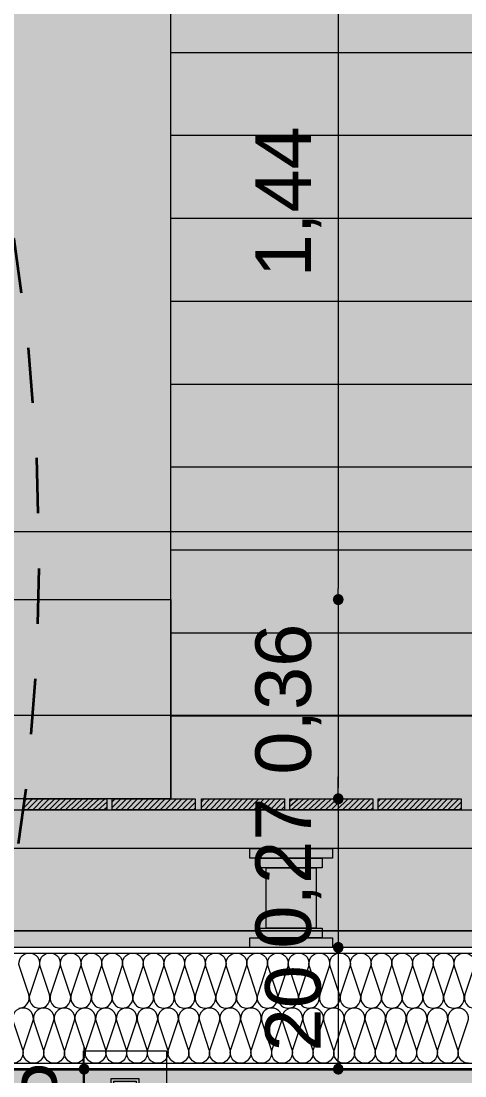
# Model space of a CAD drawing. Header units: metres. Extents: x 1838950 to 1842843, y 5171318 to 5174224.
# Drawn here: x 1841227.959 to 1841228.762, y 5171402.51 to 5171404.418 of the extents above; entities that cross this region are included whole.
import ezdxf

# ---------------------------------------------------------------- set-up
doc = ezdxf.new("R2010")
doc.units = ezdxf.units.M
doc.header["$LTSCALE"] = 0.0254
doc.header["$PDMODE"] = 1
doc.header["$PDSIZE"] = -2
doc.linetypes.add('Sl_Pointillé 1', pattern=[0.083328, 0.041656, -0.041672])
doc.layers.get('0').update_dxf_attribs({"lineweight": 18})
doc.layers.get('DEFPOINTS').update_dxf_attribs({"lineweight": 18})
for name, color, linetype, lineweight in [('00 CHAZAL BASTAING BOIS', 7, 'Continuous', 5), ('00 CHAZAL Coupe A.5', 7, 'Continuous', 18), ('00 CHAZAL Drainage Hors lot', 7, 'Continuous', 5), ('00 CHAZAL INVISIBLE ARCHI', 7, 'Continuous', 5), ('00 CHAZAL MOBILIER', 7, 'Continuous', 5), ('00 CHAZAL PLATELAGE BOIS', 7, 'Continuous', 5)]:
    doc.layers.add(name, color=color, linetype=linetype, lineweight=lineweight)
for name, color, linetype, lineweight, true_color in [('00 CHAZAL CONSTRUCTION', 1, 'Continuous', 5, 0xff0000), ('00 CHAZAL HABILLAGE EDICULES', 5, 'Continuous', 5, 0x0000ff), ('00 CHAZAL HABILLAGE EDICULES 2', 6, 'Continuous', 13, 0xff00ff)]:
    doc.layers.add(name, color=color, linetype=linetype, lineweight=lineweight, true_color=true_color)
doc.styles.add('Arial', font='arial.ttf')
doc.dimstyles.new('IS', dxfattribs={"dimtxt": 302.065972222221, "dimasz": 9.921875e-05, "dimexe": 2e-07, "dimexo": 1e-06, "dimgap": 2.999999999999999e-07, "dimtad": 1, "dimzin": 3, "dimtxsty": 'Arial', "dimblk": 'DOT', "dimblk1": 'DOT', "dimblk2": 'DOT', "dimcen": 0, "dimdle": 1e-06, "dimazin": 0, "dimtfac": 1, "dimtix": 1, "dimtmove": 0, "dimatfit": 0, "dimldrblk": 'DOT', "dimfxl": 1e-06, "dimfxlon": 1, "dimfrac": 2, "dimtolj": 1, "dimtzin": 3, "dimarcsym": 0})
pattern_1 = [(45, (388.1691140702418, 220.8695760480229), (0, -0.009999999999999997), [])]

# ---------------------------------------------------------------- blocks, each defined once
blk = doc.blocks.new('Groupe-1820-1')
at = {"layer": '00 CHAZAL Coupe A.5', "color": 7, "linetype": 'Continuous', "lineweight": 13, "flags": 128}
for points in [[(1841227.954896663, 5171402.631951516, 0.511610876032272), (1841227.972690247, 5171402.65661344), (1841227.955853078, 5171402.707289591, -0.5116109189007877), (1841227.973646663, 5171402.731951515, -0.5116109281874278), (1841227.991440247, 5171402.707289591), (1841227.974603078, 5171402.65661344, 0.5116109030738107), (1841227.992396663, 5171402.631951516, 0.511610876032272), (1841228.010190247, 5171402.65661344), (1841227.993353078, 5171402.707289591, -0.5116109189007877), (1841228.011146663, 5171402.731951515, -0.5116109281874278), (1841228.028940247, 5171402.707289591), (1841228.012103078, 5171402.65661344, 0.5116109030738107), (1841228.029896663, 5171402.631951516, 0.511610876032272), (1841228.047690247, 5171402.65661344), (1841228.030853078, 5171402.707289591, -0.5116109189007877), (1841228.048646663, 5171402.731951515, -0.5116109281874278), (1841228.066440247, 5171402.707289591), (1841228.049603078, 5171402.65661344, 0.5116109030738107), (1841228.067396663, 5171402.631951516, 0.511610876032272), (1841228.085190247, 5171402.65661344), (1841228.068353078, 5171402.707289591, -0.5116109189007877), (1841228.086146663, 5171402.731951515, -0.5116109281874278), (1841228.103940247, 5171402.707289591), (1841228.087103078, 5171402.65661344, 0.5116109030738107), (1841228.104896663, 5171402.631951516, 0.511610876032272), (1841228.122690247, 5171402.65661344), (1841228.105853078, 5171402.707289591, -0.5116109189007877), (1841228.123646663, 5171402.731951515, -0.5116109281874278), (1841228.141440247, 5171402.707289591), (1841228.124603078, 5171402.65661344, 0.5116109030738107), (1841228.142396663, 5171402.631951516, 0.511610876032272), (1841228.160190247, 5171402.65661344), (1841228.143353078, 5171402.707289591, -0.5116109189007877), (1841228.161146663, 5171402.731951515, -0.5116109281874278), (1841228.178940247, 5171402.707289591), (1841228.162103078, 5171402.65661344, 0.5116109030738107), (1841228.179896663, 5171402.631951516, 0.511610876032272), (1841228.197690247, 5171402.65661344), (1841228.180853078, 5171402.707289591, -0.5116109189007877), (1841228.198646663, 5171402.731951515, -0.5116109281874278), (1841228.216440247, 5171402.707289591), (1841228.199603078, 5171402.65661344, 0.5116109030738107), (1841228.217396663, 5171402.631951516, 0.511610876032272), (1841228.235190247, 5171402.65661344), (1841228.226771663, 5171402.681951515)], [(1841228.226771663, 5171402.681951515), (1841228.218353078, 5171402.707289591, -0.5116109189007877), (1841228.236146663, 5171402.731951515, -0.5116109281874278), (1841228.253940247, 5171402.707289591), (1841228.237103078, 5171402.65661344, 0.5116109030738107), (1841228.254896663, 5171402.631951516, 0.511610876032272), (1841228.272690247, 5171402.65661344), (1841228.255853078, 5171402.707289591, -0.5116109189007877), (1841228.273646663, 5171402.731951515, -0.5116109281874278), (1841228.291440247, 5171402.707289591), (1841228.274603078, 5171402.65661344, 0.5116109030738107), (1841228.292396663, 5171402.631951516, 0.511610876032272), (1841228.310190247, 5171402.65661344), (1841228.293353078, 5171402.707289591, -0.5116109189007877), (1841228.311146663, 5171402.731951515, -0.5116109281874278), (1841228.328940247, 5171402.707289591), (1841228.312103078, 5171402.65661344, 0.5116109030738107), (1841228.329896663, 5171402.631951516, 0.511610876032272), (1841228.347690247, 5171402.65661344), (1841228.330853078, 5171402.707289591, -0.5116109189007877), (1841228.348646663, 5171402.731951515, -0.5116109281874278), (1841228.366440247, 5171402.707289591), (1841228.349603078, 5171402.65661344, 0.5116109030738107), (1841228.367396663, 5171402.631951516, 0.511610876032272), (1841228.385190247, 5171402.65661344), (1841228.368353078, 5171402.707289591, -0.5116109189007877), (1841228.386146663, 5171402.731951515, -0.5116109281874278), (1841228.403940247, 5171402.707289591), (1841228.387103078, 5171402.65661344, 0.5116109030738107), (1841228.404896663, 5171402.631951516, 0.511610876032272), (1841228.422690247, 5171402.65661344), (1841228.405853078, 5171402.707289591, -0.5116109189007877), (1841228.423646663, 5171402.731951515, -0.5116109281874278), (1841228.441440247, 5171402.707289591), (1841228.424603078, 5171402.65661344, 0.5116109030738107), (1841228.442396663, 5171402.631951516, 0.511610876032272), (1841228.460190247, 5171402.65661344), (1841228.443353078, 5171402.707289591, -0.5116109189007877), (1841228.461146663, 5171402.731951515, -0.5116109281874278), (1841228.478940247, 5171402.707289591), (1841228.462103078, 5171402.65661344, 0.5116109030738107), (1841228.479896663, 5171402.631951516, 0.511610876032272), (1841228.497690247, 5171402.65661344), (1841228.480853078, 5171402.707289591, -0.5116109189007877), (1841228.498646663, 5171402.731951515, -0.5116109281874278), (1841228.516440247, 5171402.707289591), (1841228.499603078, 5171402.65661344, 0.5116109030738107), (1841228.517396663, 5171402.631951516, 0.511610876032272), (1841228.535190247, 5171402.65661344), (1841228.518353078, 5171402.707289591, -0.5116109189007877), (1841228.536146663, 5171402.731951515, -0.5116109281874278), (1841228.553940247, 5171402.707289591), (1841228.537103078, 5171402.65661344, 0.5116109030738107), (1841228.554896663, 5171402.631951516, 0.511610876032272), (1841228.572690247, 5171402.65661344), (1841228.555853078, 5171402.707289591, -0.5116109189007877), (1841228.573646663, 5171402.731951515, -0.5116109281874278), (1841228.591440247, 5171402.707289591), (1841228.574603078, 5171402.65661344, 0.5116109030738107), (1841228.592396663, 5171402.631951516, 0.511610876032272), (1841228.610190247, 5171402.65661344), (1841228.593353078, 5171402.707289591, -0.5116109189007877), (1841228.611146663, 5171402.731951515, -0.5116109281874278), (1841228.628940247, 5171402.707289591), (1841228.612103078, 5171402.65661344, 0.5116109030738107), (1841228.629896663, 5171402.631951516, 0.511610876032272), (1841228.647690247, 5171402.65661344), (1841228.630853078, 5171402.707289591, -0.5116109189007877), (1841228.648646663, 5171402.731951515, -0.5116109281874278), (1841228.666440247, 5171402.707289591), (1841228.649603078, 5171402.65661344, 0.5116109030738107), (1841228.667396663, 5171402.631951516)], [(1841228.667396663, 5171402.631951516, 0.511610876032272), (1841228.685190247, 5171402.65661344), (1841228.668353078, 5171402.707289591, -0.5116109189007877), (1841228.686146663, 5171402.731951515, -0.5116109281874278), (1841228.703940247, 5171402.707289591), (1841228.687103078, 5171402.65661344, 0.5116109030738107), (1841228.704896663, 5171402.631951516, 0.511610876032272), (1841228.722690247, 5171402.65661344), (1841228.705853078, 5171402.707289591, -0.5116109189007877), (1841228.723646663, 5171402.731951515, -0.5116109281874278), (1841228.741440247, 5171402.707289591), (1841228.724603078, 5171402.65661344, 0.5116109030738107), (1841228.742396663, 5171402.631951516, 0.511610876032272), (1841228.760190247, 5171402.65661344), (1841228.743353078, 5171402.707289591, -0.5116109189007877), (1841228.761146663, 5171402.731951515, -0.5116109281874278), (1841228.778940247, 5171402.707289591), (1841228.762103078, 5171402.65661344, 0.5116109030738107), (1841228.779896663, 5171402.631951516, 0.511610876032272)]]:
    blk.add_lwpolyline(points, format="xyb", dxfattribs=at)
blk = doc.blocks.new('Groupe-1821-1')
at = {"layer": '00 CHAZAL Coupe A.5', "color": 7, "linetype": 'Continuous', "lineweight": 13, "flags": 128}
for points in [[(1841228.224896663, 5171402.632428516, 0.5116109229117703), (1841228.207103078, 5171402.607766591), (1841228.223940247, 5171402.55709044, -0.5116109189007877), (1841228.206146663, 5171402.532428515, -0.511610917636113), (1841228.188353078, 5171402.55709044), (1841228.205190247, 5171402.607766591, 0.5116109189007877), (1841228.187396663, 5171402.632428516, 0.5116109229117703), (1841228.169603078, 5171402.607766591), (1841228.186440247, 5171402.55709044, -0.5116109189007877), (1841228.168646663, 5171402.532428515, -0.511610917636113), (1841228.150853078, 5171402.55709044), (1841228.167690247, 5171402.607766591, 0.5116109189007877), (1841228.149896663, 5171402.632428516, 0.5116109229117703), (1841228.132103078, 5171402.607766591), (1841228.148940247, 5171402.55709044, -0.5116109189007877), (1841228.131146663, 5171402.532428515, -0.511610917636113), (1841228.113353078, 5171402.55709044), (1841228.130190247, 5171402.607766591, 0.5116109189007877), (1841228.112396663, 5171402.632428516, 0.5116109229117703), (1841228.094603078, 5171402.607766591), (1841228.111440247, 5171402.55709044, -0.5116109189007877), (1841228.093646663, 5171402.532428515, -0.511610917636113), (1841228.075853078, 5171402.55709044), (1841228.092690247, 5171402.607766591, 0.5116109189007877), (1841228.074896663, 5171402.632428516, 0.5116109229117703), (1841228.057103078, 5171402.607766591), (1841228.073940247, 5171402.55709044, -0.5116109189007877), (1841228.056146663, 5171402.532428515, -0.511610917636113), (1841228.038353078, 5171402.55709044), (1841228.055190247, 5171402.607766591, 0.5116109189007877), (1841228.037396663, 5171402.632428516, 0.5116109229117703), (1841228.019603078, 5171402.607766591), (1841228.036440247, 5171402.55709044, -0.5116109189007877), (1841228.018646663, 5171402.532428515, -0.511610917636113), (1841228.000853078, 5171402.55709044), (1841228.017690247, 5171402.607766591, 0.5116109189007877), (1841227.999896663, 5171402.632428516, 0.5116109229117703), (1841227.982103078, 5171402.607766591), (1841227.998940247, 5171402.55709044, -0.5116109189007877), (1841227.981146663, 5171402.532428515, -0.511610917636113), (1841227.963353078, 5171402.55709044), (1841227.980190247, 5171402.607766591, 0.5116109189007877), (1841227.962396663, 5171402.632428516, 0.5116109229117703), (1841227.944603078, 5171402.607766591), (1841227.961440247, 5171402.55709044, -0.5116109189007877), (1841227.943646663, 5171402.532428515, -0.511610917636113)], [(1841228.674896663, 5171402.632428516, 0.5116109229117703), (1841228.657103078, 5171402.607766591), (1841228.673940247, 5171402.55709044, -0.5116109189007877), (1841228.656146663, 5171402.532428515, -0.511610917636113), (1841228.638353078, 5171402.55709044), (1841228.655190247, 5171402.607766591, 0.5116109189007877), (1841228.637396663, 5171402.632428516, 0.5116109229117703), (1841228.619603078, 5171402.607766591), (1841228.636440247, 5171402.55709044, -0.5116109189007877), (1841228.618646663, 5171402.532428515, -0.511610917636113), (1841228.600853078, 5171402.55709044), (1841228.617690247, 5171402.607766591, 0.5116109189007877), (1841228.599896663, 5171402.632428516, 0.5116109229117703), (1841228.582103078, 5171402.607766591), (1841228.598940247, 5171402.55709044, -0.5116109189007877), (1841228.581146663, 5171402.532428515, -0.511610917636113), (1841228.563353078, 5171402.55709044), (1841228.580190247, 5171402.607766591, 0.5116109189007877), (1841228.562396663, 5171402.632428516, 0.5116109229117703), (1841228.544603078, 5171402.607766591), (1841228.561440247, 5171402.55709044, -0.5116109189007877), (1841228.543646663, 5171402.532428515, -0.511610917636113), (1841228.525853078, 5171402.55709044), (1841228.542690247, 5171402.607766591, 0.5116109189007877), (1841228.524896663, 5171402.632428516, 0.5116109229117703), (1841228.507103078, 5171402.607766591), (1841228.523940247, 5171402.55709044, -0.5116109189007877), (1841228.506146663, 5171402.532428515, -0.511610917636113), (1841228.488353078, 5171402.55709044), (1841228.505190247, 5171402.607766591, 0.5116109189007877), (1841228.487396663, 5171402.632428516, 0.5116109229117703), (1841228.469603078, 5171402.607766591), (1841228.486440247, 5171402.55709044, -0.5116109189007877), (1841228.468646663, 5171402.532428515, -0.511610917636113), (1841228.450853078, 5171402.55709044), (1841228.467690247, 5171402.607766591, 0.5116109189007877), (1841228.449896663, 5171402.632428516, 0.5116109229117703), (1841228.432103078, 5171402.607766591), (1841228.448940247, 5171402.55709044, -0.5116109189007877), (1841228.431146663, 5171402.532428515, -0.511610917636113), (1841228.413353078, 5171402.55709044), (1841228.430190247, 5171402.607766591, 0.5116109189007877), (1841228.412396663, 5171402.632428516, 0.5116109229117703), (1841228.394603078, 5171402.607766591), (1841228.411440247, 5171402.55709044, -0.5116109189007877), (1841228.393646663, 5171402.532428515, -0.511610917636113), (1841228.375853078, 5171402.55709044), (1841228.392690247, 5171402.607766591, 0.5116109189007877), (1841228.374896663, 5171402.632428516, 0.5116109229117703), (1841228.357103078, 5171402.607766591), (1841228.373940247, 5171402.55709044, -0.5116109189007877), (1841228.356146663, 5171402.532428515, -0.511610917636113), (1841228.338353078, 5171402.55709044), (1841228.355190247, 5171402.607766591, 0.5116109189007877), (1841228.337396663, 5171402.632428516, 0.5116109229117703), (1841228.319603078, 5171402.607766591), (1841228.336440247, 5171402.55709044, -0.5116109189007877), (1841228.318646663, 5171402.532428515, -0.511610917636113), (1841228.300853078, 5171402.55709044), (1841228.317690247, 5171402.607766591, 0.5116109189007877), (1841228.299896663, 5171402.632428516, 0.5116109229117703), (1841228.282103078, 5171402.607766591), (1841228.298940247, 5171402.55709044, -0.5116109189007877), (1841228.281146663, 5171402.532428515, -0.511610917636113), (1841228.263353078, 5171402.55709044), (1841228.280190247, 5171402.607766591, 0.5116109189007877), (1841228.262396663, 5171402.632428516, 0.5116109229117703), (1841228.244603078, 5171402.607766591), (1841228.261440247, 5171402.55709044, -0.5116109189007877), (1841228.243646663, 5171402.532428515, -0.511610917636113), (1841228.225853078, 5171402.55709044), (1841228.242690247, 5171402.607766591, 0.5116109189007877), (1841228.224896663, 5171402.632428516)], [(1841228.768646663, 5171402.532428515, -0.511610917636113), (1841228.750853078, 5171402.55709044), (1841228.767690247, 5171402.607766591, 0.5116109189007877), (1841228.749896663, 5171402.632428516, 0.5116109229117703), (1841228.732103078, 5171402.607766591), (1841228.748940247, 5171402.55709044, -0.5116109189007877), (1841228.731146663, 5171402.532428515, -0.511610917636113), (1841228.713353078, 5171402.55709044), (1841228.730190247, 5171402.607766591, 0.5116109189007877), (1841228.712396663, 5171402.632428516, 0.5116109229117703), (1841228.694603078, 5171402.607766591), (1841228.711440247, 5171402.55709044, -0.5116109189007877), (1841228.693646663, 5171402.532428515, -0.511610917636113), (1841228.675853078, 5171402.55709044), (1841228.692690247, 5171402.607766591, 0.5116109189007877), (1841228.674896663, 5171402.632428516)]]:
    blk.add_lwpolyline(points, format="xyb", dxfattribs=at)
blk = doc.blocks.new('Groupe-1831-1')
at = {"layer": '00 CHAZAL Coupe A.5', "color": 7, "linetype": 'Continuous', "lineweight": 5, "flags": 128}
for points in [[(1841228.372692443, 5171402.920990684), (1841228.522692442, 5171402.920978106), (1841228.522691, 5171402.903782269), (1841228.372691001, 5171402.903794848)], [(1841228.391441185, 5171402.903793276), (1841228.503941185, 5171402.903783841), (1841228.503939704, 5171402.886131331), (1841228.391439705, 5171402.886140767)], [(1841228.40270257, 5171402.886139822), (1841228.49270257, 5171402.886132274), (1841228.492693399, 5171402.776773932), (1841228.402693399, 5171402.77678148)], [(1841228.391443583, 5171402.776782423), (1841228.503943583, 5171402.776772988), (1841228.503942102, 5171402.759120831), (1841228.391442103, 5171402.759130266)], [(1841228.372692287, 5171402.759131839), (1841228.522692286, 5171402.759119259), (1841228.522690844, 5171402.741923422), (1841228.372690845, 5171402.741936002)]]:
    blk.add_lwpolyline(points, close=True, dxfattribs=at)
blk = doc.blocks.new('Groupe-1988-1')
at = {"layer": '00 CHAZAL CONSTRUCTION', "flags": 128}
blk.add_lwpolyline([(1841195.296588009, 5171405.794609969), (1841195.296587505, 5171403.494609969), (1841256.88204501, 5171403.49460997), (1841256.882043539, 5171406.072559759)], dxfattribs=at)
blk = doc.blocks.new('Groupe-1989-1')
at = {"layer": '00 CHAZAL CONSTRUCTION', "color": 7}
blk.add_blockref('Groupe-1988-1', (0, 0), dxfattribs=at)
blk = doc.blocks.new('Groupe-2001-1')
at = {"layer": '00 CHAZAL Coupe A.5', "color": 7, "linetype": 'Continuous', "lineweight": 13, "flags": 128}
blk.add_lwpolyline([(1841225.184061024, 5171403.371393556), (1841228.229749672, 5171403.371393556), (1841228.229749672, 5171403.010945064), (1841225.184061024, 5171403.010945064)], close=True, dxfattribs=at)
blk = doc.blocks.new('Groupe-2002-1')
at = {"layer": '00 CHAZAL Coupe A.5', "color": 8, "linetype": 'Continuous', "lineweight": 5, "true_color": 0x777777}
for p, q in [((1841228.969758041, 5171404.66071434), (1841228.229749672, 5171404.66071434)), ((1841228.969758041, 5171404.51071434), (1841228.229749672, 5171404.51071434)), ((1841228.969758041, 5171404.360714341), (1841228.229749672, 5171404.360714341)), ((1841228.969758041, 5171404.21071434), (1841228.229749672, 5171404.21071434)), ((1841228.969758041, 5171404.06071434), (1841228.229749672, 5171404.06071434)), ((1841228.969758041, 5171403.91071434), (1841228.229749672, 5171403.91071434)), ((1841228.969758041, 5171403.76071434), (1841228.229749672, 5171403.76071434)), ((1841228.969758041, 5171403.610714341), (1841228.229749672, 5171403.610714341)), ((1841228.969758041, 5171403.46071434), (1841228.229749672, 5171403.46071434)), ((1841228.969758041, 5171403.31071434), (1841228.229749672, 5171403.31071434)), ((1841228.969758041, 5171403.16071434), (1841228.229749672, 5171403.16071434))]:
    blk.add_line(p, q, dxfattribs=at)
blk = doc.blocks.new('Groupe-2003-1')
at = {"layer": '00 CHAZAL Coupe A.5', "color": 7, "linetype": 'Continuous', "lineweight": 13}
for p, q in [((1841228.229749672, 5171403.010945064), (1841228.229749672, 5171404.81071434)), ((1841228.969758041, 5171404.806186998), (1841228.229749672, 5171404.81071434)), ((1841228.969758041, 5171403.010945064), (1841228.969758041, 5171404.806186998))]:
    blk.add_line(p, q, dxfattribs=at)
at = {"layer": '00 CHAZAL Coupe A.5', "color": 8, "true_color": 0x777777}
blk.add_blockref('Groupe-2002-1', (0, 0), dxfattribs=at)
blk = doc.blocks.new('_DOT')
at = {"color": 0, "linetype": 'ByBlock', "lineweight": -2}
blk.add_line((-0.5, 0), (-1, 0), dxfattribs=at)
at = {"color": 0, "linetype": 'ByBlock', "const_width": 0.5}
blk.add_lwpolyline([(-0.25, 0, 1), (0.25, 0, 1)], format="xyb", close=True, dxfattribs=at)
blk = doc.blocks.new('*D573')
at = {"layer": '00 CHAZAL Coupe A.5', "color": 0, "linetype": 'Continuous', "lineweight": -2, "transparency": 16777216}
for p, q in [((1841228.533096662, 5171404.81071434), (1841228.532856663, 5171404.81071434)), ((1841228.532896663, 5171404.79087059), (1841228.532896663, 5171403.391237305)), ((1841228.533096662, 5171403.371393556), (1841228.532856663, 5171403.371393556))]:
    blk.add_line(p, q, dxfattribs=at)
at = {"layer": 'DEFPOINTS', "color": 0, "transparency": 16777216}
for p in [(1841228.752896663, 5171404.81071434), (1841228.532896663, 5171403.371393556), (1841231.572896663, 5171403.371393556)]:
    blk.add_point(p, dxfattribs=at)
at = {"layer": '00 CHAZAL Coupe A.5', "color": 0, "lineweight": -2, "transparency": 16777216, "xscale": 0.01984375, "yscale": 0.01984375, "zscale": 0.01984375}
for p, rotation in [((1841228.532896663, 5171404.81071434), 90), ((1841228.532896663, 5171403.371393556), 270)]:
    blk.add_blockref('_DOT', p, dxfattribs=dict(at, rotation=rotation))
at = {"layer": '00 CHAZAL Coupe A.5', "color": 0, "lineweight": 5, "transparency": 16777216, "insert": (1841228.442543057, 5171404.091053948), "char_height": 0.1005055871212121, "attachment_point": 5, "rotation": 90, "style": 'Arial'}
blk.add_mtext('\\A1;1,44', dxfattribs=at)
blk = doc.blocks.new('*D574')
at = {"layer": '00 CHAZAL Coupe A.5', "color": 0, "linetype": 'Continuous', "lineweight": -2, "transparency": 16777216}
for p, q in [((1841228.533096662, 5171403.371393556), (1841228.532856663, 5171403.371393556)), ((1841228.532896663, 5171403.351549806), (1841228.532896663, 5171403.030788814)), ((1841228.532696663, 5171403.010945064), (1841228.532936663, 5171403.010945064))]:
    blk.add_line(p, q, dxfattribs=at)
at = {"layer": 'DEFPOINTS', "color": 0, "transparency": 16777216}
for p in [(1841231.572896663, 5171403.371393556), (1841228.238896663, 5171403.010945064), (1841228.532896663, 5171403.010945064)]:
    blk.add_point(p, dxfattribs=at)
at = {"layer": '00 CHAZAL Coupe A.5', "color": 0, "lineweight": -2, "transparency": 16777216, "xscale": 0.01984375, "yscale": 0.01984375, "zscale": 0.01984375}
for p, rotation in [((1841228.532896663, 5171403.371393556), 90), ((1841228.532896663, 5171403.010945064), 270)]:
    blk.add_blockref('_DOT', p, dxfattribs=dict(at, rotation=rotation))
at = {"layer": '00 CHAZAL Coupe A.5', "color": 0, "lineweight": 5, "transparency": 16777216, "insert": (1841228.442543057, 5171403.19116931), "char_height": 0.1005055871212121, "attachment_point": 5, "rotation": 90, "style": 'Arial'}
blk.add_mtext('\\A1;0,36', dxfattribs=at)
blk = doc.blocks.new('*D575')
at = {"layer": '00 CHAZAL Coupe A.5', "color": 0, "linetype": 'Continuous', "lineweight": -2, "transparency": 16777216}
for p, q in [((1841228.532896663, 5171403.030788814), (1841228.532896663, 5171403.050632563)), ((1841228.532696663, 5171403.010945064), (1841228.532936663, 5171403.010945064)), ((1841228.532896663, 5171403.010945064), (1841228.532896663, 5171402.741951515)), ((1841228.532696663, 5171402.741951515), (1841228.532936663, 5171402.741951515)), ((1841228.532896663, 5171402.722107765), (1841228.532896663, 5171402.702264016))]:
    blk.add_line(p, q, dxfattribs=at)
at = {"layer": 'DEFPOINTS', "color": 0, "transparency": 16777216}
for p in [(1841228.238896663, 5171403.010945064), (1841228.303074593, 5171402.741951515), (1841228.532896663, 5171402.741951515)]:
    blk.add_point(p, dxfattribs=at)
at = {"layer": '00 CHAZAL Coupe A.5', "color": 0, "lineweight": -2, "transparency": 16777216, "xscale": 0.01984375, "yscale": 0.01984375, "zscale": 0.01984375}
for p, rotation in [((1841228.532896663, 5171403.010945064), 270), ((1841228.532896663, 5171402.741951515), 90)]:
    blk.add_blockref('_DOT', p, dxfattribs=dict(at, rotation=rotation))
at = {"layer": '00 CHAZAL Coupe A.5', "color": 0, "lineweight": 5, "transparency": 16777216, "insert": (1841228.442543057, 5171402.876448289), "char_height": 0.1005055871212121, "attachment_point": 5, "rotation": 90, "style": 'Arial'}
blk.add_mtext('\\A1;0,27', dxfattribs=at)
blk = doc.blocks.new('*D576')
at = {"layer": '00 CHAZAL Coupe A.5', "color": 0, "linetype": 'Continuous', "lineweight": -2, "transparency": 16777216}
for p, q in [((1841228.532696663, 5171402.741951515), (1841228.532936663, 5171402.741951515)), ((1841228.532896663, 5171402.722107765), (1841228.532896663, 5171402.541812878)), ((1841228.533096662, 5171402.521969128), (1841228.532856663, 5171402.521969128))]:
    blk.add_line(p, q, dxfattribs=at)
at = {"layer": 'DEFPOINTS', "color": 0, "transparency": 16777216}
for p in [(1841228.303074593, 5171402.741951515), (1841228.532896663, 5171402.521969128), (1841228.707896663, 5171402.521969128)]:
    blk.add_point(p, dxfattribs=at)
at = {"layer": '00 CHAZAL Coupe A.5', "color": 0, "lineweight": -2, "transparency": 16777216, "xscale": 0.01984375, "yscale": 0.01984375, "zscale": 0.01984375}
for p, rotation in [((1841228.532896663, 5171402.741951515), 90), ((1841228.532896663, 5171402.521969128), 270)]:
    blk.add_blockref('_DOT', p, dxfattribs=dict(at, rotation=rotation))
at = {"layer": '00 CHAZAL Coupe A.5', "color": 0, "lineweight": 5, "transparency": 16777216, "insert": (1841228.451588561, 5171402.631960321), "char_height": 0.1005055871212121, "attachment_point": 5, "rotation": 90, "style": 'Arial'}
blk.add_mtext('\\A1;20', dxfattribs=at)
blk = doc.blocks.new('*D577')
at = {"layer": '00 CHAZAL Coupe A.5', "color": 0, "linetype": 'Continuous', "lineweight": -2, "transparency": 16777216}
for p, q in [((1841228.072896663, 5171402.541812878), (1841228.072896663, 5171402.561656628)), ((1841228.073096663, 5171402.521969128), (1841228.072856663, 5171402.521969128)), ((1841228.072896663, 5171402.521969128), (1841228.072896663, 5171402.272162832)), ((1841228.073096663, 5171402.272162832), (1841228.072856663, 5171402.272162832)), ((1841228.072896663, 5171402.252319083), (1841228.072896663, 5171402.232475333))]:
    blk.add_line(p, q, dxfattribs=at)
at = {"layer": 'DEFPOINTS', "color": 0, "transparency": 16777216}
for p in [(1841228.707896663, 5171402.521969128), (1841228.072896663, 5171402.272162832), (1841228.302896663, 5171402.272162832)]:
    blk.add_point(p, dxfattribs=at)
at = {"layer": '00 CHAZAL Coupe A.5', "color": 0, "lineweight": -2, "transparency": 16777216, "xscale": 0.01984375, "yscale": 0.01984375, "zscale": 0.01984375}
for p, rotation in [((1841228.072896663, 5171402.521969128), 270), ((1841228.072896663, 5171402.272162832), 90)]:
    blk.add_blockref('_DOT', p, dxfattribs=dict(at, rotation=rotation))
at = {"layer": '00 CHAZAL Coupe A.5', "color": 0, "lineweight": 5, "transparency": 16777216, "insert": (1841227.982543058, 5171402.39706598), "char_height": 0.1005055871212121, "attachment_point": 5, "rotation": 90, "style": 'Arial'}
blk.add_mtext('\\A1;0,25', dxfattribs=at)
blk = doc.blocks.new('00 poteau 50x50mm-4')
at = {"layer": '00 CHAZAL HABILLAGE EDICULES', "flags": 128}
for points in [[(-0.05, 0.1), (0.1, 0.1), (0.1, -0.05), (-0.05, -0.05)], [(0, 0.05), (0.05, 0.05), (0.05, 0), (0, 0)], [(0.005, 0.045), (0.045, 0.045), (0.045, 0.005), (0.005, 0.005)]]:
    blk.add_lwpolyline(points, close=True, dxfattribs=at)
blk = doc.blocks.new('Groupe-2079-1')
at = {"layer": '00 CHAZAL HABILLAGE EDICULES', "color": 1, "true_color": 0xff0000, "rotation": 269.9895994160528}
blk.add_blockref('00 poteau 50x50mm-4', (1841228.121972474, 5171402.504886005), dxfattribs=at)
blk = doc.blocks.new('Groupe-2080-1')
at = {"layer": '00 CHAZAL Coupe A.5', "color": 12, "linetype": 'Sl_Pointillé 1', "lineweight": 35, "true_color": 0xdd0000, "transparency": 33554687}
blk.add_ellipse((1841226.972486723, 5171403.446692379), major_axis=(-4.669756759371992e-10, 1.941121751308441), ratio=0.5249453604746245, dxfattribs=at)
blk = doc.blocks.new('Groupe-2016-1')
at = {"layer": '00 CHAZAL Coupe A.5', "color": 7, "linetype": 'Continuous', "lineweight": 5}
for base, p1, p2, angle, picture, middle in [((1841228.532896663, 5171403.371393556), (1841228.752896663, 5171404.81071434), (1841231.572896663, 5171403.371393556), 270.0000000000085, '*D573', (1841228.442543057, 5171404.091053948)), ((1841228.532896663, 5171403.010945064), (1841231.572896663, 5171403.371393556), (1841228.238896663, 5171403.010945064), 89.99999999998981, '*D574', (1841228.442543057, 5171403.19116931)), ((1841228.532896663, 5171402.741951515), (1841228.238896663, 5171403.010945064), (1841228.303074593, 5171402.741951515), 270.00000000000597, '*D575', (1841228.442543057, 5171402.876448289)), ((1841228.072896663, 5171402.272162832), (1841228.707896663, 5171402.521969128), (1841228.302896663, 5171402.272162832), 269.9999999999958, '*D577', (1841227.982543058, 5171402.39706598))]:
    dim = blk.add_linear_dim(base=base, p1=p1, p2=p2, angle=angle, dimstyle='IS', override={"dimtxt": 0.1005055871212121, "dimasz": 0.01984375, "dimexe": 4e-05, "dimgap": 0.03, "dimpost": '<>', "dimtxsty": 'Arial', "dimdle": 0.0002, "dimtmove": 2, "dimfxl": 0.0002}, dxfattribs=at)
    dim.commit()
    dim.dimension.update_dxf_attribs({"geometry": picture, "text_midpoint": middle})
dim = blk.add_linear_dim(base=(1841228.532896663, 5171402.521969128), p1=(1841228.303074593, 5171402.741951515), p2=(1841228.707896663, 5171402.521969128), angle=89.99999999998875, text='20', dimstyle='IS', override={"dimtxt": 0.1005055871212121, "dimasz": 0.01984375, "dimexe": 4e-05, "dimgap": 0.03, "dimpost": '<>', "dimtxsty": 'Arial', "dimdle": 0.0002, "dimtmove": 2, "dimfxl": 0.0002}, dxfattribs=at)
dim.commit()
dim.dimension.update_dxf_attribs({"geometry": '*D576', "text_midpoint": (1841228.451588561, 5171402.631960321)})

msp = doc.modelspace()

# ---------------------------------------------------------------- hatches: boundary and pattern name
at = {"layer": '00 CHAZAL BASTAING BOIS', "linetype": 'Continuous', "lineweight": 0, "true_color": 0xccbb66, "transparency": 33554687}
msp.add_hatch(color=43, dxfattribs=at).paths.add_polyline_path([(1841226.610080248, 5171403.161951515), (1841229.684722972, 5171403.161951515), (1841229.684722972, 5171402.771951515), (1841226.610080248, 5171402.771951515)])
at = {"layer": '00 CHAZAL Coupe A.5', "linetype": 'Continuous', "lineweight": 0, "true_color": 0xaaaaaa}
h = msp.add_hatch(color=253, dxfattribs=at)
h.paths.add_polyline_path([(1841239.109896663, 5171403.243896709), (1841238.949896664, 5171403.243896708), (1841238.949896662, 5171402.521969138), (1841224.65489666, 5171402.521969132), (1841224.654896659, 5171402.872162836), (1841224.474896656, 5171402.872162841), (1841224.474896655, 5171402.326162837), (1841224.475301403, 5171402.326162834), (1841224.475301407, 5171402.272162841), (1841231.923579672, 5171402.272162838), (1841231.923579679, 5171399.732462833), (1841224.655250215, 5171399.732462838), (1841224.655250213, 5171399.732162839), (1841224.475301403, 5171399.732162839), (1841224.475301412, 5171399.482162841), (1841236.987928811, 5171399.482162837), (1841236.987928817, 5171399.112889856), (1841237.087976189, 5171399.112889857), (1841237.087976182, 5171399.482162838), (1841238.93028596, 5171399.482162832), (1841238.93028596, 5171396.942462839), (1841224.475301409, 5171396.942462837), (1841224.475301411, 5171396.692355099), (1841246.377896659, 5171396.692355103), (1841246.377896661, 5171394.10147543), (1841224.475301404, 5171394.101475427), (1841224.475301405, 5171394.101355106), (1841224.475036844, 5171394.101355103), (1841224.475036842, 5171393.851355097), (1841246.37789666, 5171393.851355102), (1841246.377896659, 5171391.261162833), (1841224.475301403, 5171391.261162841), (1841224.475301406, 5171390.511163147), (1841224.655250211, 5171390.565686908), (1841224.655250206, 5171391.031714343), (1841224.654996149, 5171391.031714346), (1841224.654996147, 5171391.061714348), (1841241.882573695, 5171391.061714348), (1841241.882573695, 5171387.477191932), (1841242.082573693, 5171387.53426539), (1841242.082573697, 5171388.170355096), (1841244.382896662, 5171388.170355097), (1841244.382896658, 5171387.592779486), (1841244.575838503, 5171387.647714344), (1841244.575838506, 5171388.221043946), (1841251.192440692, 5171388.221043946), (1841251.192440688, 5171387.739728985), (1841251.352896657, 5171387.787714348), (1841251.352896661, 5171393.704138685), (1841251.353186321, 5171393.704138688), (1841251.353186318, 5171393.736426199), (1841251.352440687, 5171393.7364262), (1841251.352440685, 5171395.123355104), (1841251.233036839, 5171395.134355097), (1841251.233036847, 5171395.163355105), (1841251.232036843, 5171395.163355106), (1841251.232036842, 5171395.165587686), (1841251.192440684, 5171395.165587681), (1841251.192440693, 5171394.101475435), (1841246.557768262, 5171394.101475426), (1841246.557768263, 5171396.722462832), (1841251.192440694, 5171396.722462841), (1841251.192440686, 5171396.489355098), (1841251.352440685, 5171396.489355099), (1841251.352440687, 5171396.530651601), (1841251.352896659, 5171396.530651597), (1841251.352896658, 5171396.55671435), (1841251.352440684, 5171396.556714344), (1841251.352440692, 5171396.722462832), (1841252.340786604, 5171396.722462839), (1841252.3407866, 5171396.928933835), (1841251.720516192, 5171396.938018993), (1841251.720536839, 5171396.937796375), (1841251.362440684, 5171396.942462835), (1841251.352440687, 5171396.942462837), (1841251.352440687, 5171397.070166074), (1841251.352896661, 5171397.07016608), (1841251.352896659, 5171397.246062134), (1841251.352440687, 5171397.246062138), (1841251.352440692, 5171397.268162839), (1841251.352492689, 5171397.268162834), (1841251.35249269, 5171397.412162843), (1841251.35228317, 5171397.412162838), (1841251.352283174, 5171397.439162839), (1841251.192440686, 5171397.439162839), (1841251.192440687, 5171396.942462836), (1841245.109077177, 5171396.942462842), (1841245.085864868, 5171396.970704683), (1841245.00263581, 5171397.172667933), (1841244.919994568, 5171397.173386062), (1841244.919994564, 5171397.173392333), (1841244.919273441, 5171397.173392333), (1841244.919273437, 5171396.944310385), (1841244.919638059, 5171396.942462835), (1841239.110460074, 5171396.942462837), (1841239.11046007, 5171399.29216284), (1841239.10989666, 5171399.292162834), (1841239.109896654, 5171399.51216284), (1841244.86303684, 5171399.51216284), (1841244.863036841, 5171399.512462839), (1841244.957424605, 5171399.51246284), (1841244.957424609, 5171399.439216402), (1841245.117306272, 5171399.439216402), (1841245.117306273, 5171399.445162839), (1841245.117601469, 5171399.445162842), (1841245.117601464, 5171399.512462843), (1841246.106017133, 5171399.512462839), (1841246.106017133, 5171399.724727717), (1841245.455516759, 5171399.735635524), (1841245.45496105, 5171399.734283544), (1841245.117601464, 5171399.739940494), (1841245.11760146, 5171400.23246284), (1841244.817601467, 5171400.232462842), (1841244.817601464, 5171399.73246284), (1841239.109896661, 5171399.732462842)])
h.paths.add_polyline_path([(1841244.382896663, 5171391.041162834), (1841244.382896655, 5171388.420850242), (1841242.082573691, 5171388.420850242), (1841242.0825737, 5171391.041162842)])
h.paths.add_polyline_path([(1841246.377896656, 5171391.04116284), (1841246.377896661, 5171388.42104395), (1841244.575838506, 5171388.421043945), (1841244.5758385, 5171391.041162835)])
h.paths.add_polyline_path([(1841251.192440687, 5171391.041162836), (1841251.192440687, 5171390.901285128), (1841251.192614533, 5171390.90128513), (1841251.192614524, 5171390.863826097), (1841251.192642106, 5171390.863826093), (1841251.192642109, 5171388.421043948), (1841246.557768262, 5171388.421043947), (1841246.557768257, 5171391.041162837)])
h.paths.add_polyline_path([(1841251.192440689, 5171393.881475432), (1841251.192440691, 5171391.261162839), (1841246.557896664, 5171391.261162838), (1841246.557896662, 5171393.881475431)])
h.paths.add_polyline_path([(1841244.919994568, 5171397.173386062), (1841244.919994559, 5171397.172514952), (1841244.919273441, 5171397.173392333)])
h.paths.add_polyline_path([(1841238.93028596, 5171402.301961875), (1841238.930285954, 5171399.732462839), (1841238.597896662, 5171399.732462839), (1841232.103579674, 5171399.732462839), (1841232.103579677, 5171402.301460601), (1841238.852188752, 5171402.30196188)])
at = {"layer": '00 CHAZAL Coupe A.5', "linetype": 'Continuous', "lineweight": 5, "true_color": 0xc0c0c0}
h = msp.add_hatch(dxfattribs=at)
h.set_pattern_fill('BOIS 45', color=9, style=0, pattern_type=2)
h.set_pattern_definition(pattern_1)
h.paths.add_polyline_path([(1841227.963826551, 5171403.010945064), (1841228.113826551, 5171403.010945064), (1841228.113826551, 5171402.990945064), (1841227.963826551, 5171402.990945064)])
h = msp.add_hatch(dxfattribs=at)
h.set_pattern_fill('BOIS 45', color=9, style=0, pattern_type=2)
h.set_pattern_definition(pattern_1)
h.paths.add_polyline_path([(1841228.123826551, 5171403.010945064), (1841228.273826551, 5171403.010945064), (1841228.273826551, 5171402.990945064), (1841228.123826551, 5171402.990945064)])
h = msp.add_hatch(dxfattribs=at)
h.set_pattern_fill('BOIS 45', color=9, style=0, pattern_type=2)
h.set_pattern_definition(pattern_1)
h.paths.add_polyline_path([(1841228.285361607, 5171403.010945064), (1841228.435361607, 5171403.010945064), (1841228.435361607, 5171402.990945064), (1841228.285361607, 5171402.990945064)])
h = msp.add_hatch(dxfattribs=at)
h.set_pattern_fill('BOIS 45', color=9, style=0, pattern_type=2)
h.set_pattern_definition(pattern_1)
h.paths.add_polyline_path([(1841228.445361607, 5171403.010945064), (1841228.595361607, 5171403.010945064), (1841228.595361607, 5171402.990945064), (1841228.445361607, 5171402.990945064)])
h = msp.add_hatch(dxfattribs=at)
h.set_pattern_fill('BOIS 45', color=9, style=0, pattern_type=2)
h.set_pattern_definition(pattern_1)
h.paths.add_polyline_path([(1841228.605361607, 5171403.010945064), (1841228.755361607, 5171403.010945064), (1841228.755361607, 5171402.990945064), (1841228.605361607, 5171402.990945064)])
at = {"layer": '00 CHAZAL Drainage Hors lot', "linetype": 'Continuous', "lineweight": 0, "transparency": 33554687}
msp.add_hatch(color=255, dxfattribs=at).paths.add_polyline_path([(1841226.610080248, 5171402.771951515), (1841229.684684843, 5171402.771951515), (1841229.684684843, 5171402.741970467), (1841226.610080248, 5171402.741970467)])
at = {"layer": '00 CHAZAL HABILLAGE EDICULES 2', "linetype": 'Continuous', "lineweight": 0, "true_color": 0xffff00}
msp.add_hatch(color=2, dxfattribs=at).paths.add_polyline_path([(1841226.500080248, 5171404.741970467), (1841229.800080248, 5171404.741970467), (1841229.800080248, 5171402.741970467), (1841226.500080248, 5171402.741970467)])
at = {"layer": '00 CHAZAL MOBILIER', "linetype": 'Continuous', "lineweight": 0, "true_color": 0xa6caf0}
msp.add_hatch(color=151, dxfattribs=at).paths.add_polyline_path([(1841226.495408251, 5171404.911526741), (1841229.799408197, 5171404.910928061), (1841229.799015134, 5171402.741680593), (1841226.495015188, 5171402.742279273)])
at = {"layer": '00 CHAZAL PLATELAGE BOIS', "linetype": 'Continuous', "lineweight": 0, "true_color": 0xead4bf}
msp.add_hatch(color=254, dxfattribs=at).paths.add_polyline_path([(1841223.97120592, 5171402.990990684), (1841235.932843919, 5171402.990990684), (1841235.932843919, 5171402.920990684), (1841223.97120592, 5171402.920990684)])

# ---------------------------------------------------------------- linework, layer by layer
at = {"layer": '00 CHAZAL BASTAING BOIS', "transparency": 33554687, "flags": 128}
msp.add_lwpolyline([(1841226.610080248, 5171403.161951515), (1841229.684722972, 5171403.161951515), (1841229.684722972, 5171402.771951515), (1841226.610080248, 5171402.771951515)], close=True, dxfattribs=at)
at = {"layer": '00 CHAZAL Coupe A.5', "color": 7, "linetype": 'Continuous', "lineweight": 35, "flags": 128}
msp.add_lwpolyline([(1841246.377896663, 5171396.692355095), (1841224.475301411, 5171396.692355095), (1841224.475301411, 5171396.942462833), (1841238.930285962, 5171396.942462833), (1841238.930285962, 5171399.482162832), (1841237.087976189, 5171399.482162832), (1841237.087976189, 5171399.112889848), (1841236.987928819, 5171399.112889848), (1841236.987928819, 5171399.482162832), (1841224.475301411, 5171399.482162832), (1841224.475301411, 5171399.732162832), (1841224.655250215, 5171399.732162832), (1841224.655250215, 5171399.732462833), (1841231.92357968, 5171399.732462833), (1841231.92357968, 5171402.272162832), (1841224.475301411, 5171402.272162832), (1841224.475301411, 5171402.326162832), (1841224.474896663, 5171402.326162832), (1841224.474896663, 5171402.872162832), (1841224.654896663, 5171402.872162832), (1841224.654896663, 5171402.521969128), (1841238.949896663, 5171402.521969128), (1841238.949896663, 5171403.2438967), (1841239.109896663, 5171403.2438967)], dxfattribs=at)
at = {"layer": '00 CHAZAL Coupe A.5', "color": 7, "linetype": 'Continuous', "lineweight": 5, "flags": 128}
for points in [[(1841227.963826551, 5171403.010945064), (1841228.113826551, 5171403.010945064), (1841228.113826551, 5171402.990945064), (1841227.963826551, 5171402.990945064)], [(1841228.123826551, 5171403.010945064), (1841228.273826551, 5171403.010945064), (1841228.273826551, 5171402.990945064), (1841228.123826551, 5171402.990945064)], [(1841228.285361607, 5171403.010945064), (1841228.435361607, 5171403.010945064), (1841228.435361607, 5171402.990945064), (1841228.285361607, 5171402.990945064)], [(1841228.445361607, 5171403.010945064), (1841228.595361607, 5171403.010945064), (1841228.595361607, 5171402.990945064), (1841228.445361607, 5171402.990945064)], [(1841228.605361607, 5171403.010945064), (1841228.755361607, 5171403.010945064), (1841228.755361607, 5171402.990945064), (1841228.605361607, 5171402.990945064)]]:
    msp.add_lwpolyline(points, close=True, dxfattribs=at)
at = {"layer": '00 CHAZAL Coupe A.5', "color": 7, "linetype": 'Continuous', "lineweight": 13, "flags": 128}
for points in [[(1841238.949896663, 5171402.741951515), (1841224.654896663, 5171402.741951515), (1841224.654896663, 5171402.731951515), (1841238.949896663, 5171402.731951515)], [(1841238.949896663, 5171402.531969128), (1841224.662896663, 5171402.531969128), (1841224.662896663, 5171402.521969128), (1841238.949896663, 5171402.521969128)]]:
    msp.add_lwpolyline(points, close=True, dxfattribs=at)
at = {"layer": '00 CHAZAL Drainage Hors lot', "transparency": 33554687, "flags": 128}
msp.add_lwpolyline([(1841226.610080248, 5171402.771951515), (1841229.684684843, 5171402.771951515), (1841229.684684843, 5171402.741970467), (1841226.610080248, 5171402.741970467)], close=True, dxfattribs=at)
at = {"layer": '00 CHAZAL HABILLAGE EDICULES 2', "flags": 128}
for points in [[(1841226.500080248, 5171404.741970467), (1841229.800080248, 5171404.741970467), (1841229.800080248, 5171402.741970467), (1841226.500080248, 5171402.741970467)], [(1841226.550080248, 5171404.741970467), (1841229.750080248, 5171404.741970467), (1841229.750080248, 5171402.741970467), (1841226.550080248, 5171402.741970467)]]:
    msp.add_lwpolyline(points, close=True, dxfattribs=at)
at = {"layer": '00 CHAZAL MOBILIER', "flags": 128}
msp.add_lwpolyline([(1841226.495408251, 5171404.911526741), (1841229.799408197, 5171404.910928061), (1841229.799015134, 5171402.741680593), (1841226.495015188, 5171402.742279273)], close=True, dxfattribs=at)
at = {"layer": '00 CHAZAL PLATELAGE BOIS', "flags": 128}
msp.add_lwpolyline([(1841223.97120592, 5171402.990990684), (1841235.932843919, 5171402.990990684), (1841235.932843919, 5171402.920990684), (1841223.97120592, 5171402.920990684)], close=True, dxfattribs=at)

# ---------------------------------------------------------------- block references
at = {"layer": '00 CHAZAL CONSTRUCTION', "color": 7}
for name in ['Groupe-1989-1', 'Groupe-2080-1', 'Groupe-2079-1']:
    msp.add_blockref(name, (0, 0), dxfattribs=at)
at = {"layer": '00 CHAZAL Coupe A.5', "color": 7}
for name in ['Groupe-1831-1', 'Groupe-1820-1', 'Groupe-1821-1']:
    msp.add_blockref(name, (0, 0), dxfattribs=at)
at = {"layer": '00 CHAZAL INVISIBLE ARCHI', "color": 7, "transparency": 33554687}
msp.add_blockref('Groupe-2016-1', (0, 0), dxfattribs=at)
at = {"layer": '00 CHAZAL INVISIBLE ARCHI', "color": 7}
for name in ['Groupe-2003-1', 'Groupe-2001-1']:
    msp.add_blockref(name, (0, 0), dxfattribs=at)

doc.saveas('drawing.dxf')
